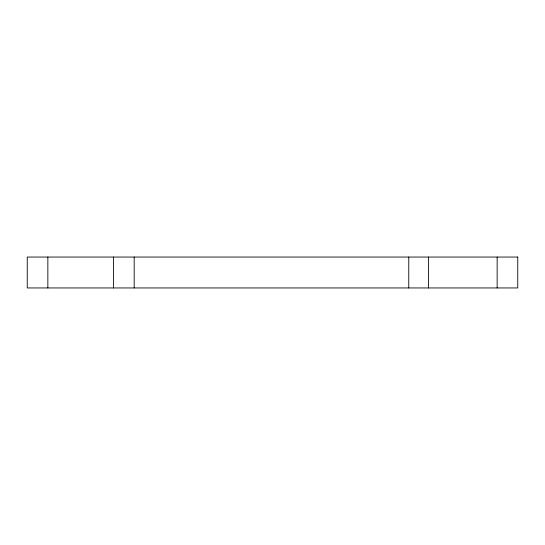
<?xml version="1.0" encoding="UTF-8"?>
<svg xmlns="http://www.w3.org/2000/svg" width="545" height="545" viewBox="0 0 545 545"><rect width="100%" height="100%" fill="white"/><g stroke="black" fill="none" stroke-linecap="round" stroke-linejoin="round"><path stroke-width="0.82" d="M497.149 257.049L497.149 287.951M428.486 257.049L428.486 287.951M408.764 257.049L408.764 287.951M134.179 257.049L134.179 287.951M113.578 257.049L113.578 287.951M47.851 257.049L47.851 287.951M517.75 257.049L27.25 257.049L27.25 287.951L517.75 287.951L517.75 257.049"/></g></svg>
